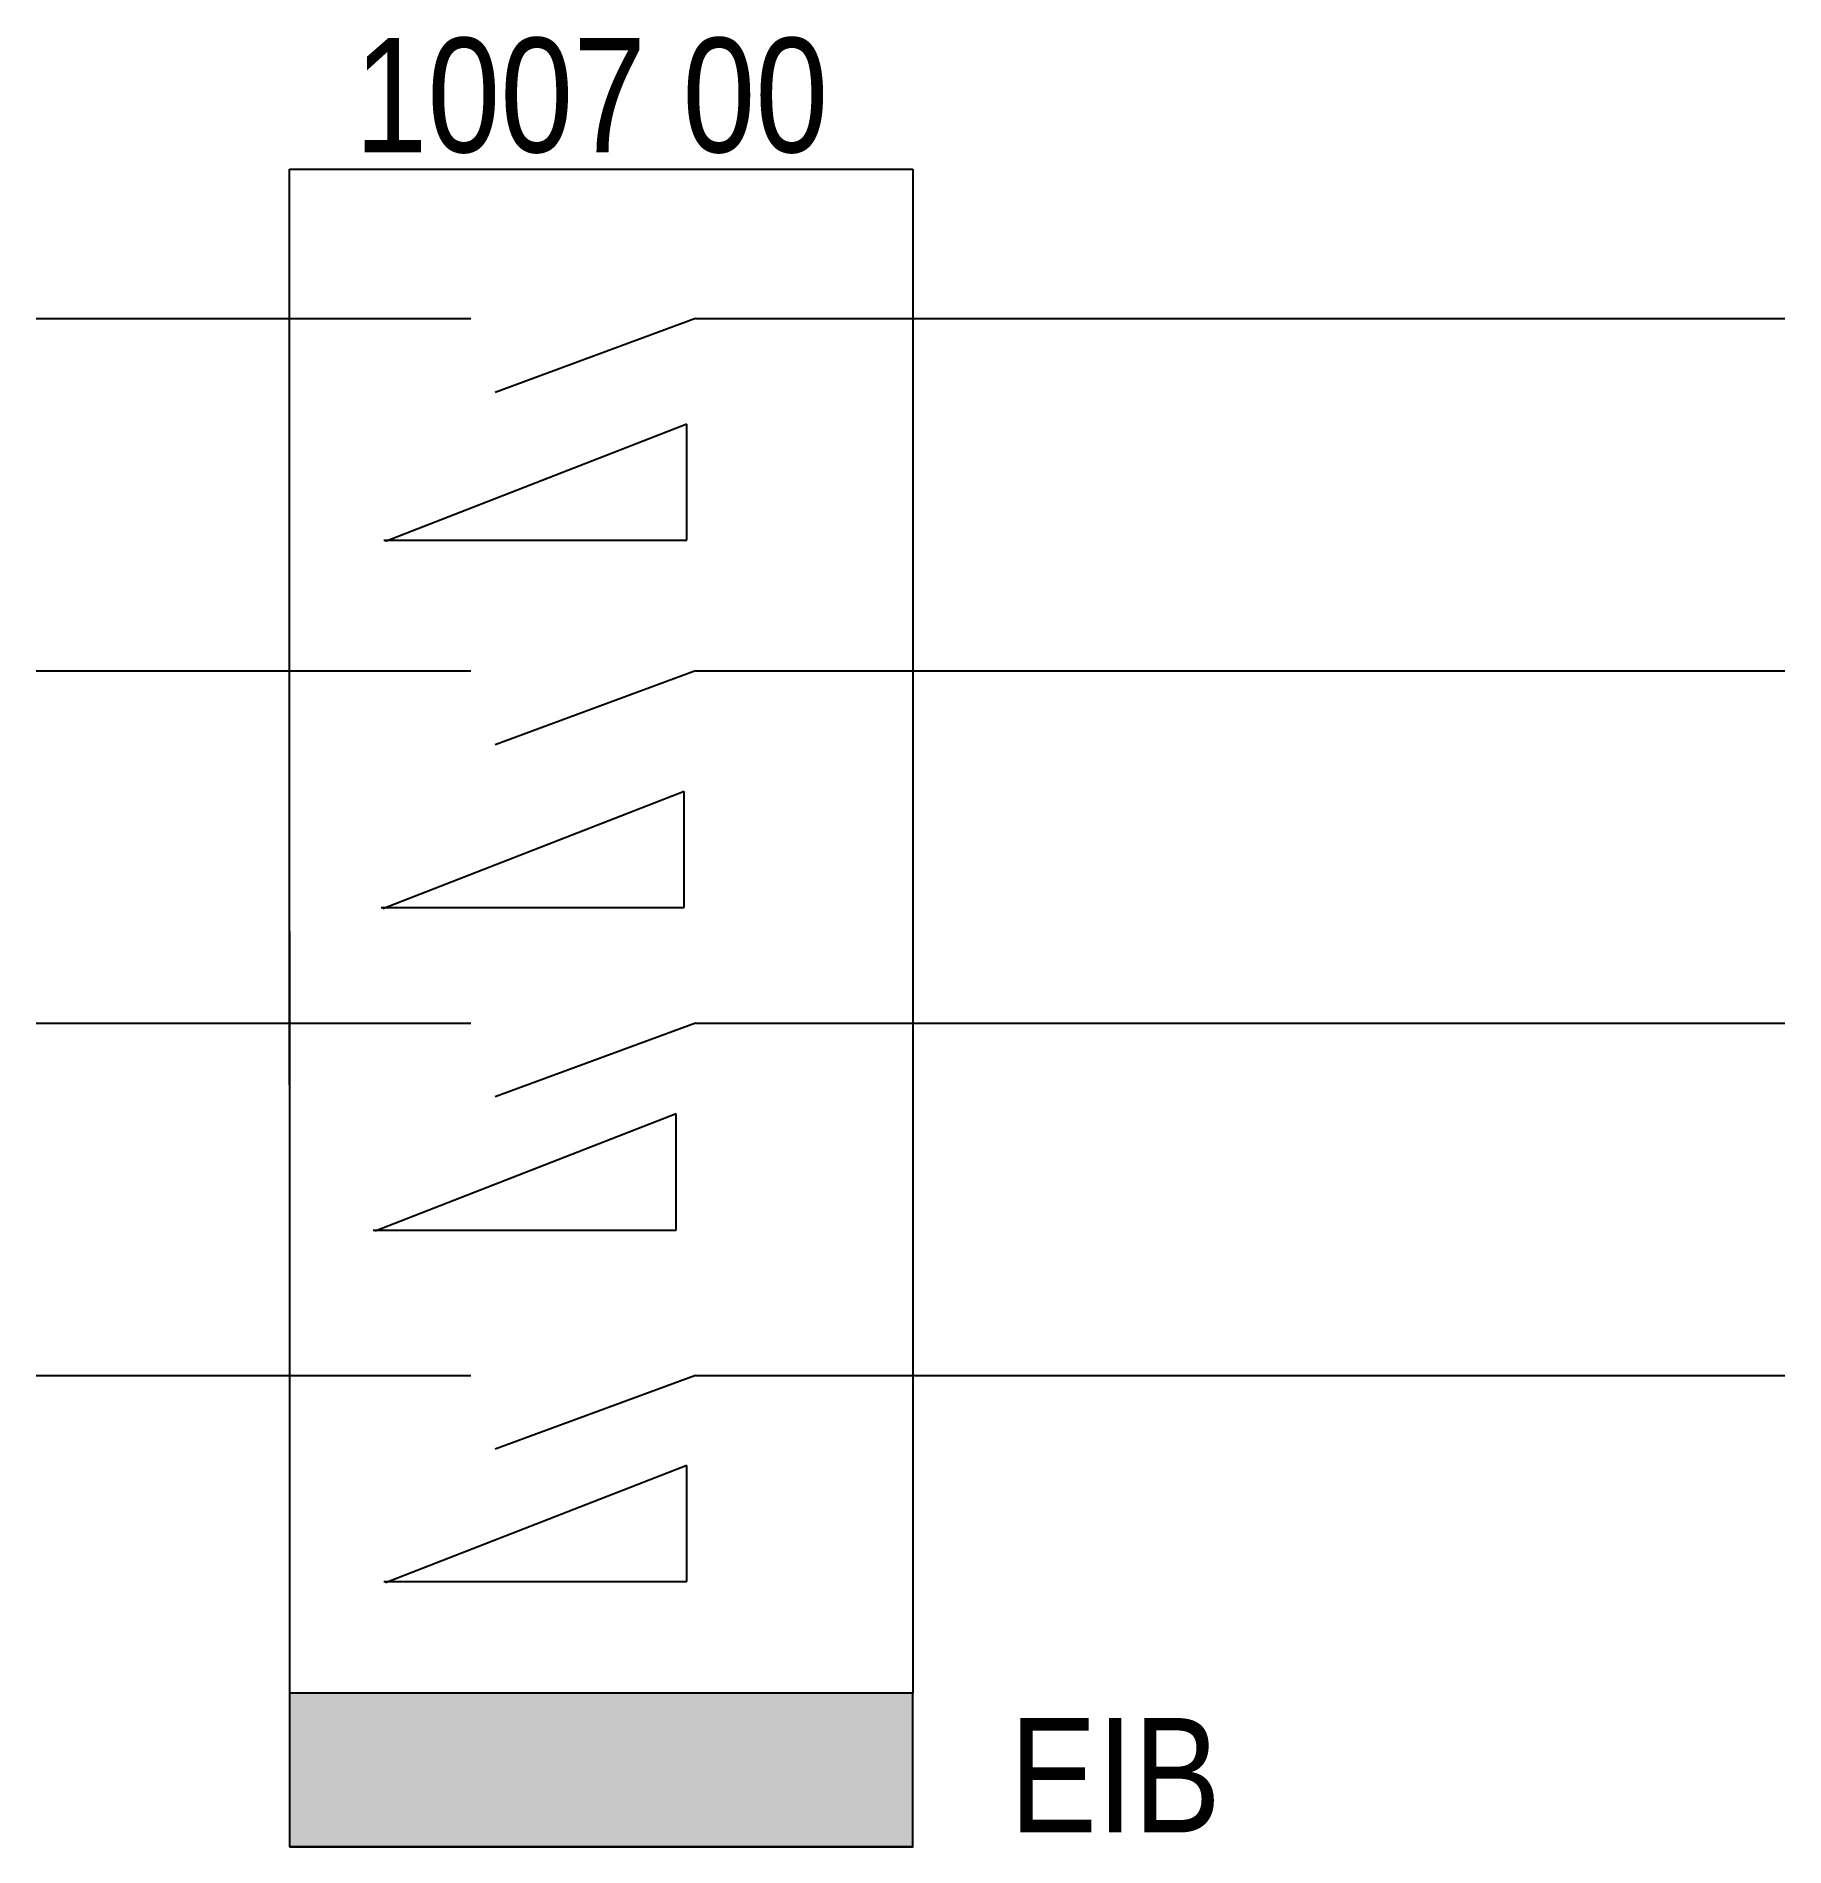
# Model space of a CAD drawing. Header units: millimetres. Extents: x 122681 to 489967, y 7796 to 82317.
# Drawn here: x 487498 to 489967, y 79760 to 82317 of the extents above.
import ezdxf

# ---------------------------------------------------------------- set-up
doc = ezdxf.new("R2010")
doc.units = ezdxf.units.MM
doc.layers.add('R-KLEMMur', color=7, linetype='Continuous')
doc.styles.add('Greinamerkingar', font='ARIALN.TTF')

# ---------------------------------------------------------------- blocks, each defined once
blk = doc.blocks.new('4 x acto 16A')
at = {"layer": 'R-KLEMMur'}
blk.add_hatch(color=256, dxfattribs=at).paths.add_polyline_path([(177.1, -1068.7), (613.1, -1068.7), (613.1, -961.3), (177.1, -961.3)])
for p, q in [((0, 0), (303.9, 0)), ((0, -246.4), (303.9, -246.4)), ((0, -492.7), (303.9, -492.7)), ((0, -739.1), (303.9, -739.1))]:
    blk.add_line(p, q)
for p, q in [((177.1, -535.9), (177.1, 104.4)), ((177.1, 104.4), (613.1, 104.4)), ((613.1, 104.4), (613.1, -961.3)), ((461.1, 0), (321, -51.7)), ((461.1, 0), (1222.8, 0)), ((461.1, -246.4), (321, -298.1)), ((461.1, -246.4), (1222.8, -246.4)), ((177.1, -428.5), (177.1, -961.3)), ((461.1, -492.7), (321, -544.4)), ((461.1, -492.7), (1222.8, -492.7)), ((461.1, -739.1), (321, -790.8)), ((461.1, -739.1), (1222.8, -739.1)), ((613.1, -1068.7), (177.1, -1068.7))]:
    blk.add_line(p, q, dxfattribs=at)
blk.add_lwpolyline([(177.1, -1068.7), (613.1, -1068.7), (613.1, -961.3), (177.1, -961.3)], close=True, dxfattribs=at)
at = {"layer": 'R-KLEMMur', "color": 1, "style": 'Greinamerkingar'}
for s, p in [('1007 00', (222.6, 116.2)), ('EIB', (680.7, -1058.7))]:
    blk.add_text(s, height=80, dxfattribs=at).set_placement(p)

msp = doc.modelspace()

# ---------------------------------------------------------------- linework, layer by layer
for p, q in [((488416.6, 81769.3), (487991.1, 81603.6)), ((488416.6, 81605.3), (488416.6, 81769.3)), ((487988.7, 81605.3), (488416.6, 81605.3)), ((488412.9, 81250.4), (487987.4, 81084.8)), ((488412.9, 81086.4), (488412.9, 81250.4)), ((487985, 81086.4), (488412.9, 81086.4)), ((488401.7, 80795), (487976.2, 80629.4)), ((488401.7, 80631), (488401.7, 80795)), ((487973.8, 80631), (488401.7, 80631)), ((488416.6, 80298.6), (487991.1, 80132.9)), ((488416.6, 80134.6), (488416.6, 80298.6)), ((487988.7, 80134.6), (488416.6, 80134.6))]:
    msp.add_line(p, q)

# ---------------------------------------------------------------- block references
at = {"layer": 'R-KLEMMur', "xscale": 2.019550332038311, "yscale": 2.019550332038311, "zscale": 2.019550332038311}
msp.add_blockref('4 x acto 16A', (487497.7, 81918.4), dxfattribs=at)

doc.saveas('drawing.dxf')
